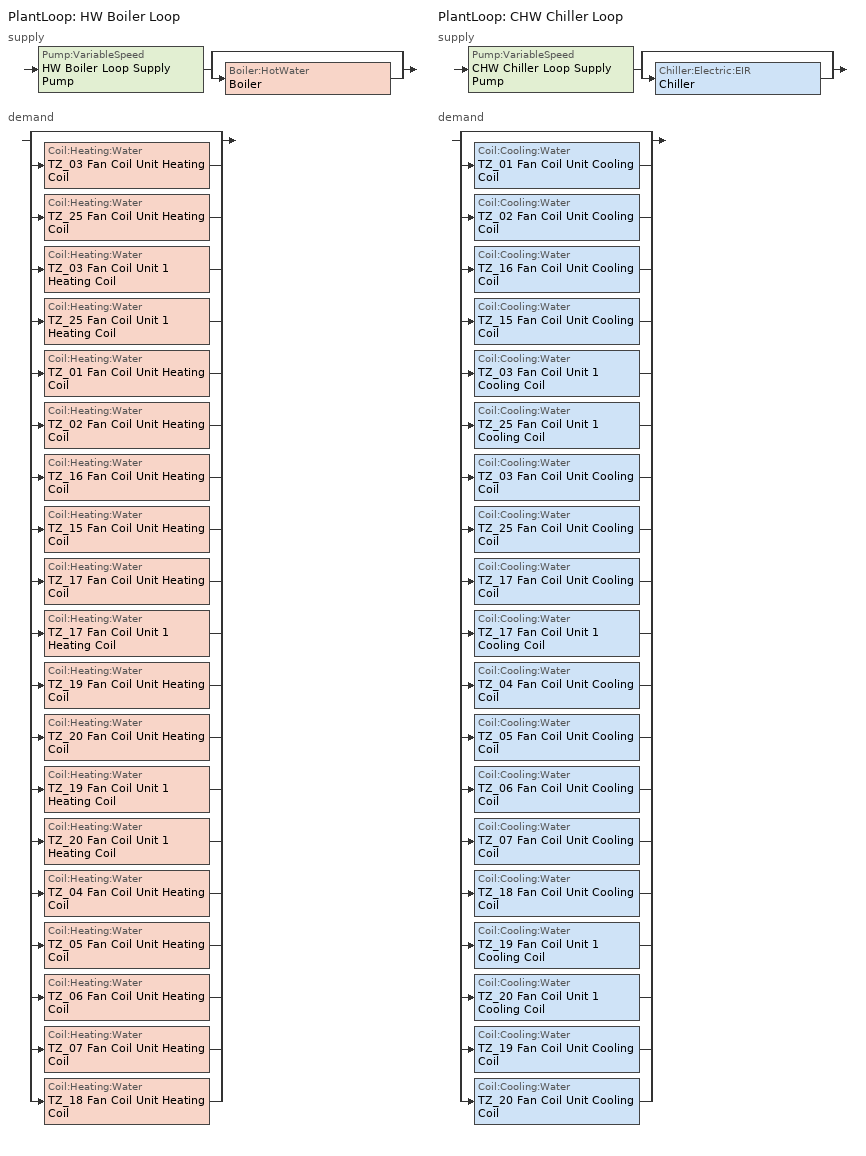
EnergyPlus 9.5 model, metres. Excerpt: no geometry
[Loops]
PlantLoop 'HW Boiler Loop'
 supply: Pump:VariableSpeed 'HW Boiler Loop Supply Pump' > split
  | bypass
  | Boiler:HotWater 'Boiler'
 demand: split
  | bypass
  | Coil:Heating:Water 'TZ_03 Fan Coil Unit Heating Coil'
  | Coil:Heating:Water 'TZ_25 Fan Coil Unit Heating Coil'
  | Coil:Heating:Water 'TZ_03 Fan Coil Unit 1 Heating Coil'
  | Coil:Heating:Water 'TZ_25 Fan Coil Unit 1 Heating Coil'
  | Coil:Heating:Water 'TZ_01 Fan Coil Unit Heating Coil'
  | Coil:Heating:Water 'TZ_02 Fan Coil Unit Heating Coil'
  | Coil:Heating:Water 'TZ_16 Fan Coil Unit Heating Coil'
  | Coil:Heating:Water 'TZ_15 Fan Coil Unit Heating Coil'
  | Coil:Heating:Water 'TZ_17 Fan Coil Unit Heating Coil'
  | Coil:Heating:Water 'TZ_17 Fan Coil Unit 1 Heating Coil'
  | Coil:Heating:Water 'TZ_19 Fan Coil Unit Heating Coil'
  | Coil:Heating:Water 'TZ_20 Fan Coil Unit Heating Coil'
  | Coil:Heating:Water 'TZ_19 Fan Coil Unit 1 Heating Coil'
  | Coil:Heating:Water 'TZ_20 Fan Coil Unit 1 Heating Coil'
  | Coil:Heating:Water 'TZ_04 Fan Coil Unit Heating Coil'
  | Coil:Heating:Water 'TZ_05 Fan Coil Unit Heating Coil'
  | Coil:Heating:Water 'TZ_06 Fan Coil Unit Heating Coil'
  | Coil:Heating:Water 'TZ_07 Fan Coil Unit Heating Coil'
  | Coil:Heating:Water 'TZ_18 Fan Coil Unit Heating Coil'
PlantLoop 'CHW Chiller Loop'
 supply: Pump:VariableSpeed 'CHW Chiller Loop Supply Pump' > split
  | bypass
  | Chiller:Electric:EIR 'Chiller'
 demand: split
  | bypass
  | Coil:Cooling:Water 'TZ_01 Fan Coil Unit Cooling Coil'
  | Coil:Cooling:Water 'TZ_02 Fan Coil Unit Cooling Coil'
  | Coil:Cooling:Water 'TZ_16 Fan Coil Unit Cooling Coil'
  | Coil:Cooling:Water 'TZ_15 Fan Coil Unit Cooling Coil'
  | Coil:Cooling:Water 'TZ_03 Fan Coil Unit 1 Cooling Coil'
  | Coil:Cooling:Water 'TZ_25 Fan Coil Unit 1 Cooling Coil'
  | Coil:Cooling:Water 'TZ_03 Fan Coil Unit Cooling Coil'
  | Coil:Cooling:Water 'TZ_25 Fan Coil Unit Cooling Coil'
  | Coil:Cooling:Water 'TZ_17 Fan Coil Unit Cooling Coil'
  | Coil:Cooling:Water 'TZ_17 Fan Coil Unit 1 Cooling Coil'
  | Coil:Cooling:Water 'TZ_04 Fan Coil Unit Cooling Coil'
  | Coil:Cooling:Water 'TZ_05 Fan Coil Unit Cooling Coil'
  | Coil:Cooling:Water 'TZ_06 Fan Coil Unit Cooling Coil'
  | Coil:Cooling:Water 'TZ_07 Fan Coil Unit Cooling Coil'
  | Coil:Cooling:Water 'TZ_18 Fan Coil Unit Cooling Coil'
  | Coil:Cooling:Water 'TZ_19 Fan Coil Unit 1 Cooling Coil'
  | Coil:Cooling:Water 'TZ_20 Fan Coil Unit 1 Cooling Coil'
  | Coil:Cooling:Water 'TZ_19 Fan Coil Unit Cooling Coil'
  | Coil:Cooling:Water 'TZ_20 Fan Coil Unit Cooling Coil'
[DesignSpecification:OutdoorAir] Outdoor Air Flow per Zone {m3/s}=0; Outdoor Air Flow Air Changes per Hour {1/hr}=0; Outdoor Air Schedule=_Avialibility_FCU-TOTEE10H
Name | Outdoor Air Method | Outdoor Air Flow per Person {m3/s-person} | Outdoor Air Flow per Zone Floor Area {m3/s-m2}
TZ_01 Design Specification Outdoor Air Object; TZ_02 Design Specification Outdoor Air Object; TZ_16 Design Specification Outdoor Air Object; TZ_15 Design Specification Outdoor Air Object; TZ_17 Design Specification Outdoor Air Object; TZ_04 Design Specification Outdoor Air Object; TZ_05 Design Specification Outdoor Air Object; TZ_06 Design Specification Outdoor Air Object; TZ_07 Design Specification Outdoor Air Object; TZ_18 Design Specification Outdoor Air Object | Maximum | 0.008333 | 0.000833
TZ_03 Design Specification Outdoor Air Object; TZ_25 Design Specification Outdoor Air Object; TZ_19 Design Specification Outdoor Air Object; TZ_20 Design Specification Outdoor Air Object | Flow/Person | 0.00944 | 0
[DesignSpecification:ZoneAirDistribution] Zone Air Distribution Effectiveness in Cooling Mode=1; Zone Air Distribution Effectiveness in Heating Mode=1; Zone Secondary Recirculation Fraction=0
TZ_01 Design Specification Zone Air Distribution Object; TZ_02 Design Specification Zone Air Distribution Object; TZ_03 Design Specification Zone Air Distribution Object; TZ_16 Design Specification Zone Air Distribution Object; TZ_15 Design Specification Zone Air Distribution Object; TZ_25 Design Specification Zone Air Distribution Object; TZ_17 Design Specification Zone Air Distribution Object; TZ_04 Design Specification Zone Air Distribution Object; TZ_05 Design Specification Zone Air Distribution Object; TZ_06 Design Specification Zone Air Distribution Object; TZ_07 Design Specification Zone Air Distribution Object; TZ_18 Design Specification Zone Air Distribution Object; TZ_19 Design Specification Zone Air Distribution Object; TZ_20 Design Specification Zone Air Distribution Object
[Sizing:Zone] Zone Cooling Design Supply Air Temperature Input Method=SupplyAirTemperature; Zone Cooling Design Supply Air Temperature Difference {deltaC}=10; Zone Heating Design Supply Air Temperature Input Method=SupplyAirTemperature; Zone Heating Design Supply Air Temperature Difference {deltaC}=10; Zone Heating Sizing Factor=1.25; Zone Cooling Sizing Factor=1.15; Cooling Design Air Flow Method=DesignDay; Cooling Design Air Flow Rate {m3/s}=0; Cooling Minimum Air Flow per Zone Floor Area {m3/s-m2}=0.00076; Cooling Minimum Air Flow {m3/s}=0; Cooling Minimum Air Flow Fraction=0; Heating Design Air Flow Method=DesignDay; Heating Design Air Flow Rate {m3/s}=0; Heating Maximum Air Flow per Zone Floor Area {m3/s-m2}=0.00203; Heating Maximum Air Flow {m3/s}=0.14158; Heating Maximum Air Flow Fraction=0.3; Account for Dedicated Outdoor Air System=No; Dedicated Outdoor Air System Control Strategy=NeutralSupplyAir; Dedicated Outdoor Air Low Setpoint Temperature for Design {C}=autosize; Dedicated Outdoor Air High Setpoint Temperature for Design {C}=autosize
Name | Zone Cooling Design Supply Air Temperature {C} | Zone Heating Design Supply Air Temperature {C} | Zone Cooling Design Supply Air Humidity Ratio {kgWater/kgDryAir} | Zone Heating Design Supply Air Humidity Ratio {kgWater/kgDryAir} | Design Specification Outdoor Air Object | Design Specification Zone Air Distribution Object
TZ_01 | 11 | 31 | 0.007 | 0.01 | TZ_01 Design Specification Outdoor Air Object | TZ_01 Design Specification Zone Air Distribution Object
TZ_02 | 11 | 31 | 0.007 | 0.01 | TZ_02 Design Specification Outdoor Air Object | TZ_02 Design Specification Zone Air Distribution Object
TZ_03 | 14 | 50 | 0.009 | 0.004 | TZ_03 Design Specification Outdoor Air Object | TZ_03 Design Specification Zone Air Distribution Object
TZ_16 | 11 | 29 | 0.007 | 0.009 | TZ_16 Design Specification Outdoor Air Object | TZ_16 Design Specification Zone Air Distribution Object
TZ_15 | 11 | 29 | 0.007 | 0.009 | TZ_15 Design Specification Outdoor Air Object | TZ_15 Design Specification Zone Air Distribution Object
TZ_25 | 14 | 50 | 0.009 | 0.004 | TZ_25 Design Specification Outdoor Air Object | TZ_25 Design Specification Zone Air Distribution Object
TZ_17 | 11 | 31 | 0.007 | 0.01 | TZ_17 Design Specification Outdoor Air Object | TZ_17 Design Specification Zone Air Distribution Object
TZ_04 | 11 | 31 | 0.007 | 0.01 | TZ_04 Design Specification Outdoor Air Object | TZ_04 Design Specification Zone Air Distribution Object
TZ_05 | 11 | 32 | 0.007 | 0.01 | TZ_05 Design Specification Outdoor Air Object | TZ_05 Design Specification Zone Air Distribution Object
TZ_06 | 11 | 31 | 0.007 | 0.01 | TZ_06 Design Specification Outdoor Air Object | TZ_06 Design Specification Zone Air Distribution Object
TZ_07 | 11 | 29 | 0.007 | 0.009 | TZ_07 Design Specification Outdoor Air Object | TZ_07 Design Specification Zone Air Distribution Object
TZ_18 | 11 | 31 | 0.007 | 0.01 | TZ_18 Design Specification Outdoor Air Object | TZ_18 Design Specification Zone Air Distribution Object
TZ_19 | 14 | 50 | 0.009 | 0.004 | TZ_19 Design Specification Outdoor Air Object | TZ_19 Design Specification Zone Air Distribution Object
TZ_20 | 14 | 50 | 0.009 | 0.004 | TZ_20 Design Specification Outdoor Air Object | TZ_20 Design Specification Zone Air Distribution Object
[Sizing:Plant]
Name | Loop Type | Design Loop Exit Temperature {C} | Loop Design Temperature Difference {deltaC}
HW Boiler Loop | Heating | 80.4 | 10
CHW Chiller Loop | Cooling | 6.1 | 5
[ZoneControl:Thermostat] Control Type Schedule=Zone Control Type Sched HTG_and_CLG
Name | Zone or ZoneList | Control 1
TZ_01 Thermostat | TZ_01 | TZ_01 Dual SP
TZ_02 Thermostat | TZ_02 | TZ_02 Dual SP
TZ_03 Thermostat | TZ_03 | TZ_03 Dual SP
TZ_16 Thermostat | TZ_16 | TZ_16 Dual SP
TZ_15 Thermostat | TZ_15 | TZ_15 Dual SP
TZ_25 Thermostat | TZ_25 | TZ_25 Dual SP
TZ_17 Thermostat | TZ_17 | TZ_17 Dual SP
TZ_04 Thermostat | TZ_04 | TZ_04 Dual SP
TZ_05 Thermostat | TZ_05 | TZ_05 Dual SP
TZ_06 Thermostat | TZ_06 | TZ_06 Dual SP
TZ_07 Thermostat | TZ_07 | TZ_07 Dual SP
TZ_18 Thermostat | TZ_18 | TZ_18 Dual SP
TZ_19 Thermostat | TZ_19 | TZ_19 Dual SP
TZ_20 Thermostat | TZ_20 | TZ_20 Dual SP
[ThermostatSetpoint:DualSetpoint]
Name | Heating Setpoint Temperature Schedule | Cooling Setpoint Temperature Schedule
TZ_01 Dual SP | TZ_01_Setpoint | TZ_01_Setpoint
TZ_02 Dual SP | TZ_02_Setpoint | TZ_02_Setpoint
TZ_03 Dual SP | TZ_03_Setpoint | TZ_03_Setpoint
TZ_16 Dual SP | TZ_16_Setpoint | TZ_16_Setpoint
TZ_15 Dual SP | TZ_15_Setpoint | TZ_15_Setpoint
TZ_25 Dual SP | TZ_25_Setpoint | TZ_25_Setpoint
TZ_17 Dual SP | TZ_17_Setpoint | TZ_17_Setpoint
TZ_04 Dual SP | TZ_04_Setpoint | TZ_04_Setpoint
TZ_05 Dual SP | TZ_05_Setpoint | TZ_05_Setpoint
TZ_06 Dual SP | TZ_06_Setpoint | TZ_06_Setpoint
TZ_07 Dual SP | TZ_07_Setpoint | TZ_07_Setpoint
TZ_18 Dual SP | TZ_18_Setpoint | TZ_18_Setpoint
TZ_19 Dual SP | TZ_19_Setpoint | TZ_19_Setpoint
TZ_20 Dual SP | TZ_20_Setpoint | TZ_20_Setpoint
[ZoneHVAC:IdealLoadsAirSystem] Availability Schedule=Off; Maximum Heating Supply Air Temperature {C}=50; Minimum Cooling Supply Air Temperature {C}=0; Maximum Heating Supply Air Humidity Ratio {kgWater/kgDryAir}=0.0156; Minimum Cooling Supply Air Humidity Ratio {kgWater/kgDryAir}=0.0077; Heating Limit=NoLimit; Maximum Heating Air Flow Rate {m3/s}=autosize; Cooling Limit=NoLimit; Maximum Cooling Air Flow Rate {m3/s}=autosize; Dehumidification Control Type=ConstantSensibleHeatRatio; Humidification Control Type=ConstantSupplyHumidityRatio
TZ_01 Ideal Loads Air System; TZ_02 Ideal Loads Air System; TZ_03 Ideal Loads Air System; TZ_04 Ideal Loads Air System; TZ_05 Ideal Loads Air System; TZ_06 Ideal Loads Air System; TZ_07 Ideal Loads Air System; TZ_15 Ideal Loads Air System; TZ_16 Ideal Loads Air System; TZ_17 Ideal Loads Air System; TZ_18 Ideal Loads Air System; TZ_19 Ideal Loads Air System; TZ_20 Ideal Loads Air System; TZ_25 Ideal Loads Air System
[ZoneHVAC:FourPipeFanCoil] Availability Schedule=On 24/7; Capacity Control Method=CyclingFan; Maximum Outdoor Air Flow Rate {m3/s}=0; Maximum Cold Water Flow Rate {m3/s}=autosize; Minimum Cold Water Flow Rate {m3/s}=0; Cooling Convergence Tolerance=0.001; Maximum Hot Water Flow Rate {m3/s}=autosize; Minimum Hot Water Flow Rate {m3/s}=0; Heating Convergence Tolerance=0.001
Name | Maximum Supply Air Flow Rate {m3/s} | Low Speed Supply Air Flow Ratio | Medium Speed Supply Air Flow Ratio | Supply Air Fan | Cooling Coil | Heating Coil
TZ_01 Fan Coil Unit | 0.13 | 0.325 | 0.82 | TZ_01 Fan Coil Unit Supply Fan | TZ_01 Fan Coil Unit Cooling Coil | TZ_01 Fan Coil Unit Heating Coil
TZ_02 Fan Coil Unit | 0.13 | 0.325 | 0.82 | TZ_02 Fan Coil Unit Supply Fan | TZ_02 Fan Coil Unit Cooling Coil | TZ_02 Fan Coil Unit Heating Coil
TZ_03 Fan Coil Unit | 0.13505 | 0.35 | 0.8371 | TZ_03 Fan Coil Unit Supply Fan | TZ_03 Fan Coil Unit Cooling Coil | TZ_03 Fan Coil Unit Heating Coil
TZ_03 Fan Coil Unit 1 | 0.13505 | 0.35 | 0.8371 | TZ_03 Fan Coil Unit 1 Supply Fan | TZ_03 Fan Coil Unit 1 Cooling Coil | TZ_03 Fan Coil Unit 1 Heating Coil
TZ_16 Fan Coil Unit | 0.13505 | 0.35 | 0.8371 | TZ_16 Fan Coil Unit Supply Fan | TZ_16 Fan Coil Unit Cooling Coil | TZ_16 Fan Coil Unit Heating Coil
TZ_15 Fan Coil Unit | 0.13505 | 0.35 | 0.8371 | TZ_15 Fan Coil Unit Supply Fan | TZ_15 Fan Coil Unit Cooling Coil | TZ_15 Fan Coil Unit Heating Coil
TZ_25 Fan Coil Unit | 0.13 | 0.325 | 0.82 | TZ_25 Fan Coil Unit Supply Fan | TZ_25 Fan Coil Unit Cooling Coil | TZ_25 Fan Coil Unit Heating Coil
TZ_25 Fan Coil Unit 1 | 0.13 | 0.325 | 0.82 | TZ_25 Fan Coil Unit 1 Supply Fan | TZ_25 Fan Coil Unit 1 Cooling Coil | TZ_25 Fan Coil Unit 1 Heating Coil
TZ_17 Fan Coil Unit | 0.13 | 0.325 | 0.82 | TZ_17 Fan Coil Unit Supply Fan | TZ_17 Fan Coil Unit Cooling Coil | TZ_17 Fan Coil Unit Heating Coil
TZ_17 Fan Coil Unit 1 | 0.13 | 0.325 | 0.82 | TZ_17 Fan Coil Unit 1 Supply Fan | TZ_17 Fan Coil Unit 1 Cooling Coil | TZ_17 Fan Coil Unit 1 Heating Coil
TZ_04 Fan Coil Unit | 0.13 | 0.325 | 0.82 | TZ_04 Fan Coil Unit Supply Fan | TZ_04 Fan Coil Unit Cooling Coil | TZ_04 Fan Coil Unit Heating Coil
TZ_05 Fan Coil Unit | 0.75 | 0.6111 | 0.7641 | TZ_05 Fan Coil Unit Supply Fan | TZ_05 Fan Coil Unit Cooling Coil | TZ_05 Fan Coil Unit Heating Coil
TZ_06 Fan Coil Unit | 0.386111 | 0.611511 | 0.791367 | TZ_06 Fan Coil Unit Supply Fan | TZ_06 Fan Coil Unit Cooling Coil | TZ_06 Fan Coil Unit Heating Coil
TZ_07 Fan Coil Unit | 0.13505 | 0.35 | 0.8371 | TZ_07 Fan Coil Unit Supply Fan | TZ_07 Fan Coil Unit Cooling Coil | TZ_07 Fan Coil Unit Heating Coil
TZ_18 Fan Coil Unit | 0.13 | 0.325 | 0.82 | TZ_18 Fan Coil Unit Supply Fan | TZ_18 Fan Coil Unit Cooling Coil | TZ_18 Fan Coil Unit Heating Coil
TZ_19 Fan Coil Unit | 0.13 | 0.325 | 0.82 | TZ_19 Fan Coil Unit Supply Fan | TZ_19 Fan Coil Unit Cooling Coil | TZ_19 Fan Coil Unit Heating Coil
TZ_19 Fan Coil Unit 1 | 0.13 | 0.325 | 0.82 | TZ_19 Fan Coil Unit 1 Supply Fan | TZ_19 Fan Coil Unit 1 Cooling Coil | TZ_19 Fan Coil Unit 1 Heating Coil
TZ_20 Fan Coil Unit | 0.13505 | 0.35 | 0.8371 | TZ_20 Fan Coil Unit Supply Fan | TZ_20 Fan Coil Unit Cooling Coil | TZ_20 Fan Coil Unit Heating Coil
TZ_20 Fan Coil Unit 1 | 0.13505 | 0.35 | 0.8371 | TZ_20 Fan Coil Unit 1 Supply Fan | TZ_20 Fan Coil Unit 1 Cooling Coil | TZ_20 Fan Coil Unit 1 Heating Coil
[Zone equipment]
TZ_01: TZ_01 Fan Coil Unit, TZ_01 Ideal Loads Air System
TZ_02: TZ_02 Fan Coil Unit, TZ_02 Ideal Loads Air System
TZ_03: TZ_03 Fan Coil Unit, TZ_03 Fan Coil Unit 1, TZ_03 Ideal Loads Air System
TZ_16: TZ_16 Fan Coil Unit, TZ_16 Ideal Loads Air System
TZ_15: TZ_15 Fan Coil Unit, TZ_15 Ideal Loads Air System
TZ_25: TZ_25 Fan Coil Unit, TZ_25 Fan Coil Unit 1, TZ_25 Ideal Loads Air System
TZ_17: TZ_17 Fan Coil Unit, TZ_17 Fan Coil Unit 1, TZ_17 Ideal Loads Air System
TZ_04: TZ_04 Fan Coil Unit, TZ_04 Ideal Loads Air System
TZ_05: TZ_05 Fan Coil Unit, TZ_05 Ideal Loads Air System
TZ_06: TZ_06 Fan Coil Unit, TZ_06 Ideal Loads Air System
TZ_07: TZ_07 Fan Coil Unit, TZ_07 Ideal Loads Air System
TZ_18: TZ_18 Fan Coil Unit, TZ_18 Ideal Loads Air System
TZ_19: TZ_19 Fan Coil Unit, TZ_19 Fan Coil Unit 1, TZ_19 Ideal Loads Air System
TZ_20: TZ_20 Fan Coil Unit, TZ_20 Fan Coil Unit 1, TZ_20 Ideal Loads Air System
[Fan:OnOff] Availability Schedule=On 24/7; Motor Efficiency=0.9; Fan Power Ratio Function of Speed Ratio Curve=_Fan_Power_inF_Flow; Fan Efficiency Ratio Function of Speed Ratio Curve=_Fan_Efficiency_inF_Flow
Name | Fan Total Efficiency | Pressure Rise {Pa} | Maximum Flow Rate {m3/s} | Motor In Airstream Fraction
TZ_01 Fan Coil Unit Supply Fan; TZ_02 Fan Coil Unit Supply Fan; TZ_25 Fan Coil Unit Supply Fan; TZ_25 Fan Coil Unit 1 Supply Fan; TZ_17 Fan Coil Unit Supply Fan; TZ_17 Fan Coil Unit 1 Supply Fan; TZ_04 Fan Coil Unit Supply Fan; TZ_18 Fan Coil Unit Supply Fan; TZ_19 Fan Coil Unit Supply Fan; TZ_19 Fan Coil Unit 1 Supply Fan | 0.25 | 246 | 0.13 | 0.4
TZ_03 Fan Coil Unit Supply Fan; TZ_03 Fan Coil Unit 1 Supply Fan; TZ_16 Fan Coil Unit Supply Fan; TZ_15 Fan Coil Unit Supply Fan; TZ_07 Fan Coil Unit Supply Fan; TZ_20 Fan Coil Unit Supply Fan; TZ_20 Fan Coil Unit 1 Supply Fan | 0.65 | 216 | 0.13505 | 0.7
TZ_05 Fan Coil Unit Supply Fan | 0.75 | 249 | 0.275 | 0.4
TZ_06 Fan Coil Unit Supply Fan | 0.612 | 247 | 0.38611 | 1
[Coil:Cooling:Water] Availability Schedule=cooling_onoff_sp; Design Inlet Water Temperature {C}=6.75; Design Inlet Air Temperature {C}=32; Design Inlet Air Humidity Ratio {kgWater/kgDryAir}=0.0081; Type of Analysis=SimpleAnalysis; Heat Exchanger Configuration=CrossFlow; Design Water Temperature Difference {deltaC}=5
Name | Design Water Flow Rate {m3/s} | Design Air Flow Rate {m3/s} | Design Outlet Air Temperature {C} | Design Outlet Air Humidity Ratio {kgWater/kgDryAir}
TZ_17 Fan Coil Unit Cooling Coil; TZ_04 Fan Coil Unit Cooling Coil; TZ_18 Fan Coil Unit Cooling Coil; TZ_19 Fan Coil Unit Cooling Coil; TZ_01 Fan Coil Unit Cooling Coil; TZ_02 Fan Coil Unit Cooling Coil; TZ_25 Fan Coil Unit Cooling Coil; TZ_17 Fan Coil Unit 1 Cooling Coil; TZ_25 Fan Coil Unit 1 Cooling Coil; TZ_19 Fan Coil Unit 1 Cooling Coil | 0.000174 | 0.13 | 12 | 0.00725
TZ_05 Fan Coil Unit Cooling Coil | 0.000285 | 0.275 | 11.3 | 0.0055
TZ_06 Fan Coil Unit Cooling Coil | 0.000344 | 0.386 | 11.7 | 0.0081
TZ_07 Fan Coil Unit Cooling Coil; TZ_20 Fan Coil Unit Cooling Coil; TZ_03 Fan Coil Unit Cooling Coil; TZ_16 Fan Coil Unit Cooling Coil; TZ_15 Fan Coil Unit Cooling Coil; TZ_03 Fan Coil Unit 1 Cooling Coil; TZ_20 Fan Coil Unit 1 Cooling Coil | 0.000143 | 0.13505 | 12.25 | 0.006
[Coil:Heating:Water] Availability Schedule=heating_onoff_sp; Rated Inlet Water Temperature {C}=60; Rated Inlet Air Temperature {C}=20; Rated Ratio for Air and Water Convection=0.5
Name | U-Factor Times Area Value {W/K} | Maximum Water Flow Rate {m3/s} | Performance Input Method | Rated Capacity {W} | Rated Outlet Water Temperature {C} | Rated Outlet Air Temperature {C}
TZ_17 Fan Coil Unit Heating Coil; TZ_04 Fan Coil Unit Heating Coil; TZ_18 Fan Coil Unit Heating Coil; TZ_19 Fan Coil Unit Heating Coil; TZ_01 Fan Coil Unit Heating Coil; TZ_02 Fan Coil Unit Heating Coil; TZ_25 Fan Coil Unit Heating Coil; TZ_25 Fan Coil Unit 1 Heating Coil; TZ_19 Fan Coil Unit 1 Heating Coil | 82.26 | 0.00025 | UFactorTimesAreaAndDesignWaterFlowRate | 2700 | 57.4 | 31.8
TZ_05 Fan Coil Unit Heating Coil | 131.2 | 0.0006 | UFactorTimesAreaAndDesignWaterFlowRate | 4320 | 58.2 | 32.4
TZ_06 Fan Coil Unit Heating Coil | 167.1 | 0.000333 | UFactorTimesAreaAndDesignWaterFlowRate | 5400 | 56.1 | 31.5
TZ_07 Fan Coil Unit Heating Coil; TZ_20 Fan Coil Unit Heating Coil; TZ_03 Fan Coil Unit Heating Coil; TZ_16 Fan Coil Unit Heating Coil; TZ_15 Fan Coil Unit Heating Coil; TZ_03 Fan Coil Unit 1 Heating Coil; TZ_20 Fan Coil Unit 1 Heating Coil | 49.6 | 0.000217 | UFactorTimesAreaAndDesignWaterFlowRate | 1700 | 58.1 | 29.6
TZ_17 Fan Coil Unit 1 Heating Coil | autosize | autosize | NominalCapacity | 2700 | 56.23 | 31.81
[Pump:VariableSpeed] Design Pump Head {Pa}=0; Design Power Consumption {W}=0; Motor Efficiency=1; Fraction of Motor Inefficiencies to Fluid Stream=0; Coefficient 1 of the Part Load Performance Curve=0; Coefficient 2 of the Part Load Performance Curve=1; Coefficient 3 of the Part Load Performance Curve=0; Coefficient 4 of the Part Load Performance Curve=0; Design Minimum Flow Rate {m3/s}=0; Pump Control Type=Intermittent
Name | Design Maximum Flow Rate {m3/s}
HW Boiler Loop Supply Pump | 0.00293333
CHW Chiller Loop Supply Pump | 0.002944
[Boiler:HotWater]
Boiler: Fuel Type=Diesel; Nominal Capacity {W}=93000; Nominal Thermal Efficiency=0.74; Efficiency Curve Temperature Evaluation Variable=LeavingBoiler; Normalized Boiler Efficiency Curve=_Burner_Efficiency; Design Water Flow Rate {m3/s}=0.00303333; Minimum Part Load Ratio=0.47; Maximum Part Load Ratio=1; Optimum Part Load Ratio=1; Water Outlet Upper Temperature Limit {C}=100; Boiler Flow Mode=NotModulated; Parasitic Electric Load {W}=100; Sizing Factor=1
[Chiller:Electric:EIR]
Chiller: Reference Capacity {W}=62250; Reference COP {W/W}=15; Reference Leaving Chilled Water Temperature {C}=7; Reference Entering Condenser Fluid Temperature {C}=35; Reference Chilled Water Flow Rate {m3/s}=0.002944; Reference Condenser Fluid Flow Rate {m3/s}=9.54; Cooling Capacity Function of Temperature Curve=Chiller_0252T_CAPFT; Electric Input to Cooling Output Ratio Function of Temperature Curve=Chiller_0252T_EIRcop; Electric Input to Cooling Output Ratio Function of Part Load Ratio Curve=ElectricEIRChiller York YCAL0022EE 65.8kW/2.9COP EIRFPLR; Minimum Part Load Ratio=0.1; Maximum Part Load Ratio=1.15; Optimum Part Load Ratio=1; Minimum Unloading Ratio=0.1; Condenser Type=AirCooled; Condenser Fan Power Ratio {W/W}=0.04; Fraction of Compressor Electric Consumption Rejected by Condenser=0.96; Leaving Chilled Water Lower Temperature Limit {C}=4; Chiller Flow Mode=NotModulated; Design Heat Recovery Water Flow Rate {m3/s}=0; Sizing Factor=1; Basin Heater Capacity {W/K}=0; Basin Heater Setpoint Temperature {C}=2; Basin Heater Operating Schedule=On 24/7; Condenser Heat Recovery Relative Capacity Fraction=1
[PlantLoop] Fluid Type=UserDefinedFluidType; Minimum Loop Flow Rate {m3/s}=0; Load Distribution Scheme=SequentialLoad; Plant Loop Demand Calculation Scheme=SingleSetpoint; Common Pipe Simulation=None; Pressure Simulation Type=None
Name | User Defined Fluid Type | Plant Equipment Operation Scheme | Maximum Loop Temperature {C} | Minimum Loop Temperature {C} | Maximum Loop Flow Rate {m3/s} | Plant Loop Volume {m3}
HW Boiler Loop | HW Boiler Loop Glycol Concentration | HW Boiler Loop Operation | 100 | 10 | 0.00293333 | 0.48902
CHW Chiller Loop | CHW Chiller Loop Glycol Concentration | CHW Chiller Loop Operation | 70 | 0 | 0.002944 | 0.498279
[PlantEquipmentList]
HW Boiler Loop Scheme 1 Range 1 Equipment List: Boiler
CHW Chiller Loop Scheme 1 Range 1 Equipment List: Chiller
[PlantEquipmentOperation:CoolingLoad]
CHW Chiller Loop Scheme 1: Load Range 1 Lower Limit {W}=0; Load Range 1 Upper Limit {W}=1e+15; Range 1 Equipment List=CHW Chiller Loop Scheme 1 Range 1 Equipment List
[PlantEquipmentOperation:HeatingLoad]
HW Boiler Loop Scheme 1: Load Range 1 Lower Limit {W}=0; Load Range 1 Upper Limit {W}=1e+15; Range 1 Equipment List=HW Boiler Loop Scheme 1 Range 1 Equipment List
[PlantEquipmentOperationSchemes]
Name | Control Scheme 1 | Control Scheme 1 Schedule
HW Boiler Loop Operation | HW Boiler Loop Scheme 1 | heating_onoff_sp
CHW Chiller Loop Operation | CHW Chiller Loop Scheme 1 | cooling_onoff_sp
[ExternalInterface:FunctionalMockupUnitExport:From:Variable]
Name | Output:Variable Index Key | Output:Variable | FMU Variable
 | TZ_01 | Zone Air Temperature | Z01_T
 | TZ_01 | Zone Thermostat Heating Setpoint Temperature | Z01_T_Thermostat_sp_out
 | TZ_02 | Zone Air Temperature | Z02_T
 | TZ_02 | Zone Thermostat Heating Setpoint Temperature | Z02_T_Thermostat_sp_out
 | TZ_03 | Zone Air Temperature | Z03_T
 | TZ_03 | Zone Thermostat Heating Setpoint Temperature | Z03_T_Thermostat_sp_out
 | TZ_04 | Zone Air Temperature | Z04_T
 | TZ_04 | Zone Thermostat Heating Setpoint Temperature | Z04_T_Thermostat_sp_out
 | TZ_05 | Zone Air Temperature | Z05_T
 | TZ_05 | Zone Thermostat Heating Setpoint Temperature | Z05_T_Thermostat_sp_out
 | TZ_06 | Zone Air Temperature | Z06_T
 | TZ_06 | Zone Thermostat Heating Setpoint Temperature | Z06_T_Thermostat_sp_out
 | TZ_07 | Zone Air Temperature | Z07_T
 | TZ_07 | Zone Thermostat Heating Setpoint Temperature | Z07_T_Thermostat_sp_out
 | TZ_15 | Zone Air Temperature | Z15_T
 | TZ_15 | Zone Thermostat Heating Setpoint Temperature | Z15_T_Thermostat_sp_out
 | TZ_16 | Zone Air Temperature | Z16_T
 | TZ_16 | Zone Thermostat Heating Setpoint Temperature | Z16_T_Thermostat_sp_out
 | TZ_17 | Zone Air Temperature | Z17_T
 | TZ_17 | Zone Thermostat Heating Setpoint Temperature | Z17_T_Thermostat_sp_out
 | TZ_18 | Zone Air Temperature | Z18_T
 | TZ_18 | Zone Thermostat Heating Setpoint Temperature | Z18_T_Thermostat_sp_out
 | TZ_19 | Zone Air Temperature | Z19_T
 | TZ_19 | Zone Thermostat Heating Setpoint Temperature | Z19_T_Thermostat_sp_out
 | TZ_20 | Zone Air Temperature | Z20_T
 | TZ_20 | Zone Thermostat Heating Setpoint Temperature | Z20_T_Thermostat_sp_out
 | TZ_25 | Zone Air Temperature | Z25_T
 | TZ_25 | Zone Thermostat Heating Setpoint Temperature | Z25_T_Thermostat_sp_out
[EnergyManagementSystem:Sensor]
Name | Output:Variable or Output:Meter Index Key | Output:Variable or Output:Meter
TmediaTZ01 | TZ_01 | Zone Mean Air Temperature
TmediaTZ02 | TZ_02 | Zone Mean Air Temperature
TmediaTZ03 | TZ_03 | Zone Mean Air Temperature
TmediaTZ04 | TZ_04 | Zone Mean Air Temperature
TmediaTZ05 | TZ_05 | Zone Mean Air Temperature
TmediaTZ06 | TZ_06 | Zone Mean Air Temperature
TmediaTZ07 | TZ_07 | Zone Mean Air Temperature
TmediaTZ15 | TZ_15 | Zone Mean Air Temperature
TmediaTZ16 | TZ_16 | Zone Mean Air Temperature
TmediaTZ17 | TZ_17 | Zone Mean Air Temperature
TmediaTZ18 | TZ_18 | Zone Mean Air Temperature
TmediaTZ19 | TZ_19 | Zone Mean Air Temperature
TmediaTZ20 | TZ_20 | Zone Mean Air Temperature
TmediaTZ25 | TZ_25 | Zone Mean Air Temperature
TsetTZ01 | TZ_01 | Zone Thermostat Heating Setpoint Temperature
TsetTZ02 | TZ_02 | Zone Thermostat Heating Setpoint Temperature
TsetTZ03 | TZ_03 | Zone Thermostat Heating Setpoint Temperature
TsetTZ04 | TZ_04 | Zone Thermostat Heating Setpoint Temperature
TsetTZ05 | TZ_05 | Zone Thermostat Heating Setpoint Temperature
TsetTZ06 | TZ_06 | Zone Thermostat Heating Setpoint Temperature
TsetTZ07 | TZ_07 | Zone Thermostat Heating Setpoint Temperature
TsetTZ15 | TZ_15 | Zone Thermostat Heating Setpoint Temperature
TsetTZ16 | TZ_16 | Zone Thermostat Heating Setpoint Temperature
TsetTZ17 | TZ_17 | Zone Thermostat Heating Setpoint Temperature
TsetTZ18 | TZ_18 | Zone Thermostat Heating Setpoint Temperature
TsetTZ19 | TZ_19 | Zone Thermostat Heating Setpoint Temperature
TsetTZ20 | TZ_20 | Zone Thermostat Heating Setpoint Temperature
TsetTZ25 | TZ_25 | Zone Thermostat Heating Setpoint Temperature
[EnergyManagementSystem:Actuator] Actuated Component Type=Fan; Actuated Component Control Type=Fan Air Mass Flow Rate
Name | Actuated Component Unique
FanFC_TZ01Actuator | TZ_01 Fan Coil Unit Supply Fan
FanFC_TZ15Actuator | TZ_15 Fan Coil Unit Supply Fan
FanFC_TZ16Actuator | TZ_16 Fan Coil Unit Supply Fan
FanFC_TZ17Actuator | TZ_17 Fan Coil Unit Supply Fan
FanFC_TZ17_1_Actuator | TZ_17 Fan Coil Unit 1 Supply Fan
FanFC_TZ18Actuator | TZ_18 Fan Coil Unit Supply Fan
FanFC_TZ19Actuator | TZ_19 Fan Coil Unit Supply Fan
FanFC_TZ19_1_Actuator | TZ_19 Fan Coil Unit 1 Supply Fan
FanFC_TZ20Actuator | TZ_20 Fan Coil Unit Supply Fan
FanFC_TZ20_1_Actuator | TZ_20 Fan Coil Unit 1 Supply Fan
FanFC_TZ25Actuator | TZ_25 Fan Coil Unit Supply Fan
FanFC_TZ25_1_Actuator | TZ_25 Fan Coil Unit 1 Supply Fan
[EnergyManagementSystem:Program]
ControlstrategyFCU: SET Ttolerance=0.4; SET Ttolerance2=0.05; IF TmediaTZ01 >(TsetTZ01-Ttolerance2) &&  Heating_onoff==1; SET FanFC_TZ01Actuator=0; SET FanFC_TZ01signal=0; ELSEIF FanFC_TZ01Actuator==0 && TmediaTZ01 >(TsetTZ01-Ttolerance) && Heating_onoff==1; SET FanFC_TZ01Actuator=0; SET FanFC_TZ01signal=0; ELSEIF FanFC_TZ01Actuator==1 && TmediaTZ01 >=(TsetTZ01-Ttolerance) && TmediaTZ01 <=(TsetTZ01-Ttolerance2) && Heating_onoff==1; SET FanFC_TZ01Actuator=1; SET FanFC_TZ01signal=1; ELSEIF TmediaTZ01 <(TsetTZ01-Ttolerance) && Heating_onoff==1; SET FanFC_TZ01Actuator=1; SET FanFC_TZ01signal=1; ELSEIF TmediaTZ01 <(TsetTZ01+Ttolerance2) && Cooling_onoff==1; SET FanFC_TZ01Actuator=0; SET FanFC_TZ01signal=0; ELSEIF FanFC_TZ01Actuator==0 && TmediaTZ01 <(TsetTZ01+Ttolerance) && Cooling_onoff==1; SET FanFC_TZ01Actuator=0; SET FanFC_TZ01signal=0; ELSEIF FanFC_TZ01Actuator==1 && TmediaTZ01 <=(TsetTZ01+Ttolerance) && TmediaTZ01 >=(TsetTZ01+Ttolerance2) && Cooling_onoff==1; SET FanFC_TZ01Actuator=1; SET FanFC_TZ01signal=1; ELSEIF TmediaTZ01 >(TsetTZ01+Ttolerance) && Cooling_onoff==1; SET FanFC_TZ01Actuator=1; SET FanFC_TZ01signal=1; ELSE; SET FanFC_TZ01Actuator=0; SET FanFC_TZ01signal=0; ENDIF; IF TmediaTZ15 >(TsetTZ15-Ttolerance2) &&  Heating_onoff==1; SET FanFC_TZ15Actuator=0; SET FanFC_TZ15signal=0; ELSEIF FanFC_TZ15Actuator==0 && TmediaTZ15 >(TsetTZ15-Ttolerance) && Heating_onoff==1; SET FanFC_TZ15Actuator=0; SET FanFC_TZ15signal=0; ELSEIF FanFC_TZ15Actuator==1 && TmediaTZ15 >=(TsetTZ15-Ttolerance) && TmediaTZ15 <=(TsetTZ15-Ttolerance2) && Heating_onoff==1; SET FanFC_TZ15Actuator=1; SET FanFC_TZ15signal=1; ELSEIF TmediaTZ15 <(TsetTZ15-Ttolerance) && Heating_onoff==1; SET FanFC_TZ15Actuator=1; SET FanFC_TZ15signal=1; ELSEIF TmediaTZ15 <(TsetTZ15+Ttolerance2) && Cooling_onoff==1; SET FanFC_TZ15Actuator=0; SET FanFC_TZ15signal=0; ELSEIF FanFC_TZ15Actuator==0 && TmediaTZ15 <(TsetTZ15+Ttolerance) && Cooling_onoff==1; SET FanFC_TZ15Actuator=0; SET FanFC_TZ15signal=0; ELSEIF FanFC_TZ15Actuator==1 && TmediaTZ15 <=(TsetTZ15+Ttolerance) && TmediaTZ15 >=(TsetTZ15+Ttolerance2) && Cooling_onoff==1; SET FanFC_TZ15Actuator=1; SET FanFC_TZ15signal=1; ELSEIF TmediaTZ15 >(TsetTZ15+Ttolerance) && Cooling_onoff==1; SET FanFC_TZ15Actuator=1; SET FanFC_TZ15signal=1; ELSE; SET FanFC_TZ15Actuator=0; SET FanFC_TZ15signal=0; ENDIF; IF TmediaTZ16 >(TsetTZ16-Ttolerance2) &&  Heating_onoff==1; SET FanFC_TZ16Actuator=0; SET FanFC_TZ16signal=0; ELSEIF FanFC_TZ16Actuator==0 && TmediaTZ16 >(TsetTZ16-Ttolerance) && Heating_onoff==1; SET FanFC_TZ16Actuator=0; SET FanFC_TZ16signal=0; ELSEIF FanFC_TZ16Actuator==1 && TmediaTZ16 >=(TsetTZ16-Ttolerance) && TmediaTZ16 <=(TsetTZ16-Ttolerance2) && Heating_onoff==1; SET FanFC_TZ16Actuator=1; SET FanFC_TZ16signal=1; ELSEIF TmediaTZ16 <(TsetTZ16-Ttolerance) && Heating_onoff==1; SET FanFC_TZ16Actuator=1; SET FanFC_TZ16signal=1; ELSEIF TmediaTZ16 <(TsetTZ16+Ttolerance2) && Cooling_onoff==1; SET FanFC_TZ16Actuator=0; SET FanFC_TZ16signal=0; ELSEIF FanFC_TZ16Actuator==0 && TmediaTZ16 <(TsetTZ16+Ttolerance) && Cooling_onoff==1; SET FanFC_TZ16Actuator=0; SET FanFC_TZ16signal=0; ELSEIF FanFC_TZ16Actuator==1 && TmediaTZ16 <=(TsetTZ16+Ttolerance) && TmediaTZ16 >=(TsetTZ16+Ttolerance2) && Cooling_onoff==1; SET FanFC_TZ16Actuator=1; SET FanFC_TZ16signal=1; ELSEIF TmediaTZ16 >(TsetTZ16+Ttolerance) && Cooling_onoff==1; SET FanFC_TZ16Actuator=1; SET FanFC_TZ16signal=1; ELSE; SET FanFC_TZ16Actuator=0; SET FanFC_TZ16signal=0; ENDIF; IF TmediaTZ17 >(TsetTZ17-Ttolerance2) &&  Heating_onoff==1; SET FanFC_TZ17Actuator=0; SET FanFC_TZ17signal=0; SET FanFC_TZ17_1_Actuator=0; SET FanFC_TZ17_1_signal=0; ELSEIF FanFC_TZ17Actuator==0 && TmediaTZ17 >(TsetTZ17-Ttolerance) && Heating_onoff==1; SET FanFC_TZ17Actuator=0; SET FanFC_TZ17signal=0; SET FanFC_TZ17_1_Actuator=0; SET FanFC_TZ17_1_signal=0; ELSEIF FanFC_TZ17Actuator==1 && TmediaTZ17 >=(TsetTZ17-Ttolerance) && TmediaTZ17 <=(TsetTZ17-Ttolerance2) && Heating_onoff==1; SET FanFC_TZ17Actuator=1; SET FanFC_TZ17signal=1; SET FanFC_TZ17_1_Actuator=1; SET FanFC_TZ17_1_signal=1; ELSEIF TmediaTZ17 <(TsetTZ17-Ttolerance) && Heating_onoff==1; SET FanFC_TZ17Actuator=1; SET FanFC_TZ17signal=1; SET FanFC_TZ17_1_Actuator=1; SET FanFC_TZ17_1_signal=1; ELSEIF TmediaTZ17 <(TsetTZ17+Ttolerance2) && Cooling_onoff==1; SET FanFC_TZ17Actuator=0; SET FanFC_TZ17signal=0; SET FanFC_TZ17_1_Actuator=0; SET FanFC_TZ17_1_signal=0; ELSEIF FanFC_TZ17Actuator==0 && TmediaTZ17 <(TsetTZ17+Ttolerance) && Cooling_onoff==1; SET FanFC_TZ17Actuator=0; SET FanFC_TZ17signal=0; SET FanFC_TZ17_1_Actuator=0; SET FanFC_TZ17_1_signal=0; ELSEIF FanFC_TZ17Actuator==1 && TmediaTZ17 <=(TsetTZ17+Ttolerance) && TmediaTZ17 >=(TsetTZ17+Ttolerance2) && Cooling_onoff==1; SET FanFC_TZ17Actuator=1; SET FanFC_TZ17signal=1; SET FanFC_TZ17_1_Actuator=1; SET FanFC_TZ17_1_signal=1; ELSEIF TmediaTZ17 >(TsetTZ17+Ttolerance) && Cooling_onoff==1; SET FanFC_TZ17Actuator=1; SET FanFC_TZ17signal=1; SET FanFC_TZ17_1_Actuator=1; SET FanFC_TZ17_1_signal=1; ELSE; SET FanFC_TZ17_1_Actuator=0; SET FanFC_TZ17_1_signal=0; SET FanFC_TZ17Actuator=0; SET FanFC_TZ17signal=0; ENDIF; IF TmediaTZ18 >(TsetTZ18-Ttolerance2) &&  Heating_onoff==1; SET FanFC_TZ18Actuator=0; SET FanFC_TZ18signal=0; ELSEIF FanFC_TZ18Actuator==0 && TmediaTZ18 >(TsetTZ18-Ttolerance) && Heating_onoff==1; SET FanFC_TZ18Actuator=0; SET FanFC_TZ18signal=0; ELSEIF FanFC_TZ18Actuator==1 && TmediaTZ18 >=(TsetTZ18-Ttolerance) && TmediaTZ18 <=(TsetTZ18-Ttolerance2) && Heating_onoff==1; SET FanFC_TZ18Actuator=1; SET FanFC_TZ18signal=1; ELSEIF TmediaTZ18 <(TsetTZ18-Ttolerance) && Heating_onoff==1; SET FanFC_TZ18Actuator=1; SET FanFC_TZ18signal=1; ELSEIF TmediaTZ18 <(TsetTZ18+Ttolerance2) && Cooling_onoff==1; SET FanFC_TZ18Actuator=0; SET FanFC_TZ18signal=0; ELSEIF FanFC_TZ18Actuator==0 && TmediaTZ18 <(TsetTZ18+Ttolerance) && Cooling_onoff==1; SET FanFC_TZ18Actuator=0; SET FanFC_TZ18signal=0; ELSEIF FanFC_TZ18Actuator==1 && TmediaTZ18 <=(TsetTZ18+Ttolerance) && TmediaTZ18 >=(TsetTZ18+Ttolerance2) && Cooling_onoff==1; SET FanFC_TZ18Actuator=1; SET FanFC_TZ18signal=1; ELSEIF TmediaTZ18 >(TsetTZ18+Ttolerance) && Cooling_onoff==1; SET FanFC_TZ18Actuator=1; SET FanFC_TZ18signal=1; ELSE; SET FanFC_TZ18Actuator=0; SET FanFC_TZ18signal=0; ENDIF; IF TmediaTZ19 >(TsetTZ19-Ttolerance2) &&  Heating_onoff==1; SET FanFC_TZ19Actuator=0; SET FanFC_TZ19signal=0; SET FanFC_TZ19_1_Actuator=0; SET FanFC_TZ19_1_signal=0; ELSEIF FanFC_TZ19Actuator==0 && TmediaTZ19 >(TsetTZ19-Ttolerance) && Heating_onoff==1; SET FanFC_TZ19Actuator=0; SET FanFC_TZ19signal=0; SET FanFC_TZ19_1_Actuator=0; SET FanFC_TZ19_1_signal=0; ELSEIF FanFC_TZ19Actuator==1 && TmediaTZ19 >=(TsetTZ19-Ttolerance) && TmediaTZ19 <=(TsetTZ19-Ttolerance2) && Heating_onoff==1; SET FanFC_TZ19Actuator=1; SET FanFC_TZ19signal=1; SET FanFC_TZ19_1_Actuator=1; SET FanFC_TZ19_1_signal=1; ELSEIF TmediaTZ19 <(TsetTZ19-Ttolerance) && Heating_onoff==1; SET FanFC_TZ19Actuator=1; SET FanFC_TZ19signal=1; SET FanFC_TZ19_1_Actuator=1; SET FanFC_TZ19_1_signal=1; ELSEIF TmediaTZ19 <(TsetTZ19+Ttolerance2) && Cooling_onoff==1; SET FanFC_TZ19Actuator=0; SET FanFC_TZ19signal=0; SET FanFC_TZ19_1_Actuator=0; SET FanFC_TZ19_1_signal=0; ELSEIF FanFC_TZ19Actuator==0 && TmediaTZ19 <(TsetTZ19+Ttolerance) && Cooling_onoff==1; SET FanFC_TZ19Actuator=0; SET FanFC_TZ19signal=0; SET FanFC_TZ19_1_Actuator=0; SET FanFC_TZ19_1_signal=0; ELSEIF FanFC_TZ19Actuator==1 && TmediaTZ19 <=(TsetTZ19+Ttolerance) && TmediaTZ19 >=(TsetTZ19+Ttolerance2) && Cooling_onoff==1; SET FanFC_TZ19Actuator=1; SET FanFC_TZ19signal=1; SET FanFC_TZ19_1_Actuator=1; SET FanFC_TZ19_1_signal=1; ELSEIF TmediaTZ19 >(TsetTZ19+Ttolerance) && Cooling_onoff==1; SET FanFC_TZ19Actuator=1; SET FanFC_TZ19signal=1; SET FanFC_TZ19_1_Actuator=1; SET FanFC_TZ19_1_signal=1; ELSE; SET FanFC_TZ19_1_Actuator=0; SET FanFC_TZ19_1_signal=0; SET FanFC_TZ19Actuator=0; SET FanFC_TZ19signal=0; ENDIF; IF TmediaTZ20 >(TsetTZ20-Ttolerance2) &&  Heating_onoff==1; SET FanFC_TZ20Actuator=0; SET FanFC_TZ20signal=0; SET FanFC_TZ20_1_Actuator=0; SET FanFC_TZ20_1_signal=0; ELSEIF FanFC_TZ20Actuator==0 && TmediaTZ20 >(TsetTZ20-Ttolerance) && Heating_onoff==1; SET FanFC_TZ20Actuator=0; SET FanFC_TZ20signal=0; SET FanFC_TZ20_1_Actuator=0; SET FanFC_TZ20_1_signal=0; ELSEIF FanFC_TZ20Actuator==1 && TmediaTZ20 >=(TsetTZ20-Ttolerance) && TmediaTZ20 <=(TsetTZ20-Ttolerance2) && Heating_onoff==1; SET FanFC_TZ20Actuator=1; SET FanFC_TZ20signal=1; SET FanFC_TZ20_1_Actuator=1; SET FanFC_TZ20_1_signal=1; ELSEIF TmediaTZ20 <(TsetTZ20-Ttolerance) && Heating_onoff==1; SET FanFC_TZ20Actuator=1; SET FanFC_TZ20signal=1; SET FanFC_TZ20_1_Actuator=1; SET FanFC_TZ20_1_signal=1; ELSEIF TmediaTZ20 <(TsetTZ20+Ttolerance2) && Cooling_onoff==1; SET FanFC_TZ20Actuator=0; SET FanFC_TZ20signal=0; SET FanFC_TZ20_1_Actuator=0; SET FanFC_TZ20_1_signal=0; ELSEIF FanFC_TZ20Actuator==0 && TmediaTZ20 <(TsetTZ20+Ttolerance) && Cooling_onoff==1; SET FanFC_TZ20Actuator=0; SET FanFC_TZ20signal=0; SET FanFC_TZ20_1_Actuator=0; SET FanFC_TZ20_1_signal=0; ELSEIF FanFC_TZ20Actuator==1 && TmediaTZ20 <=(TsetTZ20+Ttolerance) && TmediaTZ20 >=(TsetTZ20+Ttolerance2) && Cooling_onoff==1; SET FanFC_TZ20Actuator=1; SET FanFC_TZ20signal=1; SET FanFC_TZ20_1_Actuator=1; SET FanFC_TZ20_1_signal=1; ELSEIF TmediaTZ20 >(TsetTZ20+Ttolerance) && Cooling_onoff==1; SET FanFC_TZ20Actuator=1; SET FanFC_TZ20signal=1; SET FanFC_TZ20_1_Actuator=1; SET FanFC_TZ20_1_signal=1; ELSE; SET FanFC_TZ20_1_Actuator=0; SET FanFC_TZ20_1_signal=0; SET FanFC_TZ20Actuator=0; SET FanFC_TZ20signal=0; ENDIF; IF TmediaTZ25 >(TsetTZ25-Ttolerance2) &&  Heating_onoff==1; SET FanFC_TZ25Actuator=0; SET FanFC_TZ25signal=0; SET FanFC_TZ25_1_Actuator=0; SET FanFC_TZ25_1_signal=0; ELSEIF FanFC_TZ25Actuator==0 && TmediaTZ25 >(TsetTZ25-Ttolerance) && Heating_onoff==1; SET FanFC_TZ25Actuator=0; SET FanFC_TZ25signal=0; SET FanFC_TZ25_1_Actuator=0; SET FanFC_TZ25_1_signal=0; ELSEIF FanFC_TZ25Actuator==1 && TmediaTZ25 >=(TsetTZ25-Ttolerance) && TmediaTZ25 <=(TsetTZ25-Ttolerance2) && Heating_onoff==1; SET FanFC_TZ25Actuator=1; SET FanFC_TZ25signal=1; SET FanFC_TZ25_1_Actuator=1; SET FanFC_TZ25_1_signal=1; ELSEIF TmediaTZ25 <(TsetTZ25-Ttolerance) && Heating_onoff==1; SET FanFC_TZ25Actuator=1; SET FanFC_TZ25signal=1; SET FanFC_TZ25_1_Actuator=1; SET FanFC_TZ25_1_signal=1; ELSEIF TmediaTZ25 <(TsetTZ25+Ttolerance2) && Cooling_onoff==1; SET FanFC_TZ25Actuator=0; SET FanFC_TZ25signal=0; SET FanFC_TZ25_1_Actuator=0; SET FanFC_TZ25_1_signal=0; ELSEIF FanFC_TZ25Actuator==0 && TmediaTZ25 <(TsetTZ25+Ttolerance) && Cooling_onoff==1; SET FanFC_TZ25Actuator=0; SET FanFC_TZ25signal=0; SET FanFC_TZ25_1_Actuator=0; SET FanFC_TZ25_1_signal=0; ELSEIF FanFC_TZ25Actuator==1 && TmediaTZ25 <=(TsetTZ25+Ttolerance) && TmediaTZ25 >=(TsetTZ25+Ttolerance2) && Cooling_onoff==1; SET FanFC_TZ25Actuator=1; SET FanFC_TZ25signal=1; SET FanFC_TZ25_1_Actuator=1; SET FanFC_TZ25_1_signal=1; ELSEIF TmediaTZ25 >(TsetTZ25+Ttolerance) && Cooling_onoff==1; SET FanFC_TZ25Actuator=1; SET FanFC_TZ25signal=1; SET FanFC_TZ25_1_Actuator=1; SET FanFC_TZ25_1_signal=1; ELSE; SET FanFC_TZ25_1_Actuator=0; SET FanFC_TZ25_1_signal=0; SET FanFC_TZ25Actuator=0; SET FanFC_TZ25signal=0; ENDIF
[Schedule:Day:Hourly]
Off: 0, 0, 0, 0, 0, 0, 0, 0, 0, 0, 0, 0, 0, 0, 0, 0, 0, 0, 0, 0, 0, 0, 0, 0
[Schedule:Week:Daily]
Off: Off, Off, Off, Off, Off, Off, Off, Off, Off, Off, Off, Off
[Schedule:Compact]
Off: Through: 12/31, For: AllDays, Until: 24:00, 0
On 24/7: Through: 12/31, For: AllDays, Until: 24:00, 1
_Avialibility_FCU-TOTEE10H: Through: 12/31, For: Holidays Sunday, Until: 24:00, 0, For: Saturday, Until: 24:00, 0, For: Weekdays AllOtherDays, Until: 6:00, 0, Until: 16:00, 1, Until: 24:00, 0
Zone Control Type Sched HTG_and_CLG: Through: 12/31, For: AllOtherDays, Until: 24:00, 4
[Curve:Linear] Minimum Value of x=0; Maximum Value of x=1
Name | Coefficient1 Constant | Coefficient2 x
_Fan_Power_inF_Flow; _Fan_Efficiency_inF_Flow | 0 | 1
_Burner_Efficiency | 1 | 0
[Curve:Quadratic]
ElectricEIRChiller York YCAL0022EE 65.8kW/2.9COP EIRFPLR: Coefficient1 Constant=0.480335; Coefficient2 x=0.515886; Coefficient3 x**2=0; Minimum Value of x=0.15; Maximum Value of x=1
[Curve:Biquadratic] Minimum Value of x=6; Maximum Value of x=11; Minimum Value of y=25; Maximum Value of y=46; Input Unit Type for X=Temperature; Input Unit Type for Y=Temperature
Name | Coefficient1 Constant | Coefficient2 x | Coefficient3 x**2 | Coefficient4 y | Coefficient5 y**2 | Coefficient6 x*y | Minimum Curve Output | Maximum Curve Output
Chiller_0252T_CAPFT | 0.942359 | 0.0465228 | -0.000115955 | 0.000966439 | -0.000152733 | -0.00044247 | 0.818182 | 1.24513
Chiller_0252T_EIRcop | 0.811406 | -0.00725655 | 0.000737139 | -0.0161702 | 0.000789652 | -0.000808751 | 0.68444 | 1.5052
